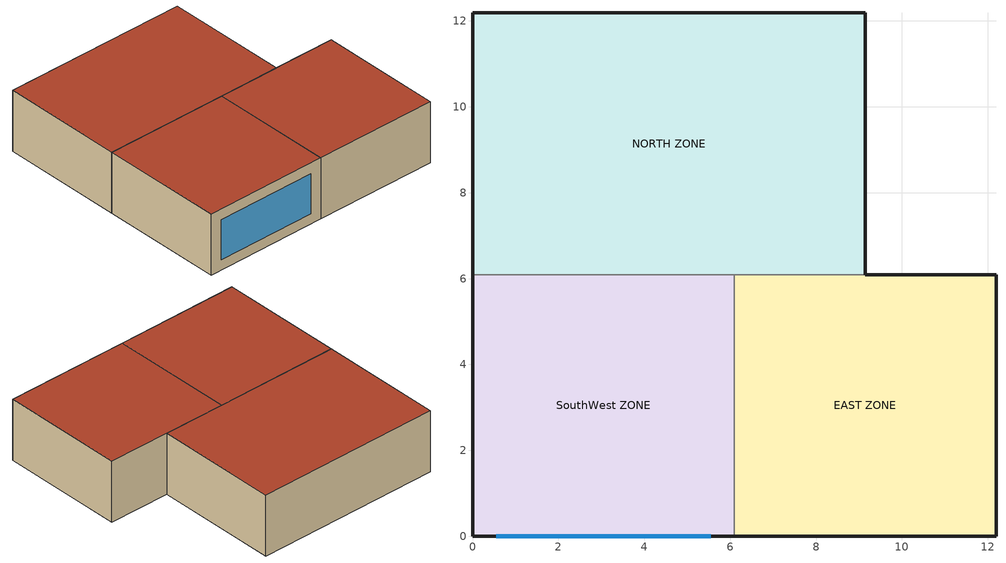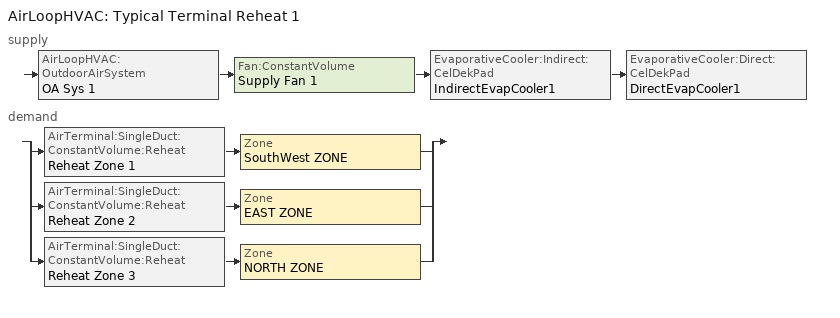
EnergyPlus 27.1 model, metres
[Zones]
SouthWest ZONE
 floor adiabatic (FLOOR SLAB 8 IN): 0,0 0,6.1 6.1,6.1 6.1,0 z0
 wall outside (EXTWALL80): 0,6.1 0,0 6.1,0 z0:3.05
 wall to NORTH ZONE (PARTITION06): 6.1,6.1 0,6.1 z0:3.05
 wall to EAST ZONE (PARTITION06): 6.1,0 6.1,6.1 z0:3.05
 window (WIN-CON-LIGHT): 0.55,0 5.55,0 z0.5:2.5
 roof outside (ROOF34): 0,6.1 0,0 6.1,0 6.1,6.1 z3.05
EAST ZONE
 floor adiabatic (FLOOR SLAB 8 IN): 6.1,0 6.1,6.1 12.19,6.1 12.19,0 z0
 wall outside (EXTWALL80): 6.1,0 12.19,0 12.19,6.1 9.14,6.1 z0:3.05
 wall to NORTH ZONE (PARTITION06): 9.14,6.1 6.1,6.1 z0:3.05
 roof outside (ROOF34): 6.1,6.1 6.1,0 12.19,0 12.19,6.1 z3.05
NORTH ZONE
 floor adiabatic (FLOOR SLAB 8 IN): 0,6.1 0,12.19 9.14,12.19 9.14,6.1 z0
 wall outside (EXTWALL80): 9.14,6.1 9.14,12.19 0,12.19 0,6.1 z0:3.05
 roof outside (ROOF34): 0,12.19 0,6.1 9.14,6.1 9.14,12.19 z3.05
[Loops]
AirLoopHVAC 'Typical Terminal Reheat 1'
 supply: AirLoopHVAC:OutdoorAirSystem 'OA Sys 1' > Fan:ConstantVolume 'Supply Fan 1' > EvaporativeCooler:Indirect:CelDekPad 'IndirectEvapCooler1' > EvaporativeCooler:Direct:CelDekPad 'DirectEvapCooler1'
 demand: split
  | AirTerminal:SingleDuct:ConstantVolume:Reheat 'Reheat Zone 1' > Zone 'SouthWest ZONE'
  | AirTerminal:SingleDuct:ConstantVolume:Reheat 'Reheat Zone 2' > Zone 'EAST ZONE'
  | AirTerminal:SingleDuct:ConstantVolume:Reheat 'Reheat Zone 3' > Zone 'NORTH ZONE'
[Building]
NONE: North Axis {deg}=0; Terrain=Suburbs; Loads Convergence Tolerance Value {W}=0.04; Temperature Convergence Tolerance Value {deltaC}=0.4; Solar Distribution=FullInteriorAndExterior; Maximum Number of Warmup Days=25; Minimum Number of Warmup Days=6
[Site:Location]
PHOENIX_AZ_USA_WMO_722780: Latitude {deg}=33.42; Longitude {deg}=-112.02; Time Zone {hr}=-7; Elevation {m}=339
[SizingPeriod:DesignDay] Month=7; Day of Month=21; Day Type=SummerDesignDay; Daily Dry-Bulb Temperature Range {deltaC}=12.3; Humidity Condition Type=WetBulb; Barometric Pressure {Pa}=97318; Wind Speed {m/s}=4.1; Wind Direction {deg}=270; Rain Indicator=No; Snow Indicator=No; Daylight Saving Time Indicator=No; Solar Model Indicator=ASHRAEClearSky; Sky Clearness=1
Name | Maximum Dry-Bulb Temperature {C} | Wetbulb or DewPoint at Maximum Dry-Bulb {C}
PHOENIX Ann Clg .4% Condns DB=>MWB | 43.4 | 21.1
PHOENIX Ann Clg 1% Condns DB=>MWB | 42.3 | 21
[Site:GroundTemperature:BuildingSurface]
20.03, 20.03, 20.13, 20.3, 20.43, 20.52, 20.62, 20.77, 20.78, 20.55, 20.44, 20.2
[Material] Thermal Absorptance=0.9
Name | Roughness | Thickness {m} | Conductivity {W/m-K} | Density {kg/m3} | Specific Heat {J/kg-K} | Solar Absorptance | Visible Absorptance
A1 - 1 IN STUCCO | Smooth | 0.0253898 | 0.691831 | 1858.142 | 836.8 | 0.92 | 0.92
C4 - 4 IN COMMON BRICK | Rough | 0.101498 | 0.726422 | 1922.216 | 836.8 | 0.76 | 0.76
E1 - 3 / 4 IN PLASTER OR GYP BOARD | Smooth | 0.01905 | 0.726422 | 1601.846 | 836.8 | 0.92 | 0.92
C6 - 8 IN CLAY TILE | Smooth | 0.203302 | 0.570761 | 1121.292 | 836.8 | 0.82 | 0.82
C10 - 8 IN HW CONCRETE | MediumRough | 0.203302 | 1.729577 | 2242.585 | 836.8 | 0.65 | 0.65
E2 - 1 / 2 IN SLAG OR STONE | Rough | 0.0127102 | 1.435549 | 881.0155 | 1673.6 | 0.55 | 0.55
E3 - 3 / 8 IN FELT AND MEMBRANE | Rough | 0.00954024 | 0.190253 | 1121.292 | 1673.6 | 0.75 | 0.75
B5 - 1 IN DENSE INSULATION | VeryRough | 0.0253898 | 0.0432394 | 91.30524 | 836.8 | 0.5 | 0.5
C12 - 2 IN HW CONCRETE | MediumRough | 0.0509016 | 1.729577 | 2242.585 | 836.8 | 0.65 | 0.65
[WindowMaterial:Glazing]
WIN-LAY-GLASS-LIGHT: Optical Data Type=SpectralAverage; Thickness {m}=0.003; Solar Transmittance at Normal Incidence=0.9; Front Side Solar Reflectance at Normal Incidence=0.031; Back Side Solar Reflectance at Normal Incidence=0.031; Visible Transmittance at Normal Incidence=0.9; Front Side Visible Reflectance at Normal Incidence=0.05; Back Side Visible Reflectance at Normal Incidence=0.05; Infrared Transmittance at Normal Incidence=0; Front Side Infrared Hemispherical Emissivity=0.84; Back Side Infrared Hemispherical Emissivity=0.84; Conductivity {W/m-K}=0.9
[Construction]
EXTWALL80: A1 - 1 IN STUCCO, C4 - 4 IN COMMON BRICK, E1 - 3 / 4 IN PLASTER OR GYP BOARD
PARTITION06: E1 - 3 / 4 IN PLASTER OR GYP BOARD, C6 - 8 IN CLAY TILE, E1 - 3 / 4 IN PLASTER OR GYP BOARD
FLOOR SLAB 8 IN: C10 - 8 IN HW CONCRETE
ROOF34: E2 - 1 / 2 IN SLAG OR STONE, E3 - 3 / 8 IN FELT AND MEMBRANE, B5 - 1 IN DENSE INSULATION, C12 - 2 IN HW CONCRETE
WIN-CON-LIGHT: WIN-LAY-GLASS-LIGHT
[Zone] Type=1; Multiplier=1; Ceiling Height {m}=Autocalculate; Volume {m3}=Autocalculate
SouthWest ZONE; EAST ZONE; NORTH ZONE
[People] Number of People Schedule=BLDG Sch   1; Number of People Calculation Method=People; Fraction Radiant=0.3; Activity Level Schedule=Activity Sch; Carbon Dioxide Generation Rate {m3/s-W}=3.82e-08; Mean Radiant Temperature Calculation Type=EnclosureAveraged; Work Efficiency Schedule=Work Eff Sch; Clothing Insulation Calculation Method=ClothingInsulationSchedule; Clothing Insulation Schedule=Clothing Sch; Air Velocity Schedule=Air Velo Sch; Thermal Comfort Model 1 Type=Fanger
Name | Zone or ZoneList or Space or SpaceList | Number of People
SouthWest ZONE | SouthWest ZONE | 3
EAST ZONE | EAST ZONE | 3
NORTH ZONE | NORTH ZONE | 4
[Lights] Schedule=BLDG Sch   3; Design Level Calculation Method=LightingLevel; Return Air Fraction=0; Fraction Radiant=0.2; Fraction Visible=0.2; Fraction Replaceable=0
Name | Zone or ZoneList or Space or SpaceList | Lighting Level {W}
EAST ZONE Lights 1 | EAST ZONE | 1464.375
NORTH ZONE Lights 1 | NORTH ZONE | 878.6252
[ElectricEquipment] Schedule=BLDG Sch   2; Design Level Calculation Method=EquipmentLevel; Fraction Latent=0; Fraction Radiant=0.3; Fraction Lost=0
Name | Zone or ZoneList or Space or SpaceList | Design Level {W}
SouthWest ZONE ElecEq 1 | SouthWest ZONE | 2928.751
EAST ZONE ElecEq 1 | EAST ZONE | 1464.375
NORTH ZONE ElecEq 1 | NORTH ZONE | 2928.751
[AirLoopHVAC]
Typical Terminal Reheat 1: Design Supply Air Flow Rate {m3/s}=1.3
[AvailabilityManager:Scheduled]
Reheat System 1 Avail: Schedule=FanAndCoilAvailSched
[SetpointManager:Scheduled] Control Variable=Temperature
Name | Schedule | Setpoint Node or NodeList
Supply Air Temp Manager | Seasonal Reset Supply Air Temp Sch | Supply Air Temp Nodes
Mixed Air Temp Manager | Seasonal Reset Mixed Air Temp Sch | Mixed Air Nodes
[Controller:OutdoorAir]
OA Controller 1: Minimum Outdoor Air Flow Rate {m3/s}=1.3; Maximum Outdoor Air Flow Rate {m3/s}=1.3; Economizer Control Type=FixedDryBulb; Economizer Control Action Type=ModulateFlow; Economizer Maximum Limit Dry-Bulb Temperature {C}=19; Economizer Minimum Limit Dry-Bulb Temperature {C}=4; Lockout Type=NoLockout; Minimum Limit Type=FixedMinimum
[Zone equipment]
SouthWest ZONE: Reheat Zone 1
EAST ZONE: Reheat Zone 2
NORTH ZONE: Reheat Zone 3
[AirTerminal:SingleDuct:ConstantVolume:Reheat] Availability Schedule=FanAndCoilAvailSched; Maximum Hot Water or Steam Flow Rate {m3/s}=0; Minimum Hot Water or Steam Flow Rate {m3/s}=0; Convergence Tolerance=0.001
Name | Maximum Air Flow Rate {m3/s} | Reheat Coil
Reheat Zone 1 | 0.47 | Reheat Coil Zone 1
Reheat Zone 2 | 0.36 | Reheat Coil Zone 2
Reheat Zone 3 | 0.47 | Reheat Coil Zone 3
[ZoneControl:Thermostat] Control Type Schedule=Zone Control Type Sched; Control 1=Heating Setpoint with SB; Control 2=Cooling Setpoint with SB
Name | Zone or ZoneList
Zone 1 Thermostat | SouthWest ZONE
Zone 2 Thermostat | EAST ZONE
Zone 3 Thermostat | NORTH ZONE
[ThermostatSetpoint:SingleHeating]
Heating Setpoint with SB: Setpoint Temperature Schedule=Heating Setpoints
[ThermostatSetpoint:SingleCooling]
Cooling Setpoint with SB: Setpoint Temperature Schedule=Cooling Setpoints
[Coil:Heating:Electric]
Reheat Coil Zone 2: Availability Schedule=FanAndCoilAvailSched; Efficiency=1; Nominal Capacity {W}=5000
[Coil:Heating:Fuel] Availability Schedule=FanAndCoilAvailSched; Fuel Type=NaturalGas; Burner Efficiency=0.8
Name | Nominal Capacity {W}
Reheat Coil Zone 1 | 6000
Reheat Coil Zone 3 | 8000
[Fan:ConstantVolume]
Supply Fan 1: Availability Schedule=FanAndCoilAvailSched; Fan Total Efficiency=0.7; Pressure Rise {Pa}=600; Maximum Flow Rate {m3/s}=1.3; Motor Efficiency=0.9; Motor In Airstream Fraction=1
[EvaporativeCooler:Direct:CelDekPad]
DirectEvapCooler1: Availability Schedule=FanAndCoilAvailSched; Direct Pad Area {m2}=0.6; Direct Pad Depth {m}=0.2; Recirculating Water Pump Power Consumption {W}=225; Control Type=Constant
[EvaporativeCooler:Indirect:CelDekPad]
IndirectEvapCooler1: Availability Schedule=FanAndCoilAvailSched; Direct Pad Area {m2}=0.6; Direct Pad Depth {m}=0.2; Recirculating Water Pump Power Consumption {W}=225; Secondary Air Fan Flow Rate {m3/s}=1; Secondary Air Fan Total Efficiency=0.7; Secondary Air Fan Delta Pressure {Pa}=200; Indirect Heat Exchanger Effectiveness=0.67; Control Type=Constant
[Schedule:Compact]
ACTIVITY SCH: Through: 12/31, For: AllDays, Until: 24:00, 131.8
WORK EFF SCH: Through: 12/31, For: AllDays, Until: 24:00, 0
CLOTHING SCH: Through: 12/31, For: AllDays, Until: 24:00, 1
AIR VELO SCH: Through: 12/31, For: AllDays, Until: 24:00, 0.14
BLDG SCH   1: Through: 12/31, For: Weekdays, Until: 6:00, 0, Until: 7:00, 0.1, Until: 8:00, 0.5, Until: 12:00, 1, Until: 13:00, 0.5, Until: 16:00, 1, Until: 17:00, 0.5, Until: 18:00, 0.1, Until: 24:00, 0, For: Weekends Holiday, Until: 24:00, 0, For: SummerDesignDay, Until: 6:00, 0, Until: 7:00, 0.1, Until: 8:00, 0.5, Until: 12:00, 1, Until: 13:00, 0.5, Until: 16:00, 1, Until: 17:00, 0.5, Until: 18:00, 0.1, Until: 24:00, 0, For: WinterDesignDay CustomDay1 CustomDay2, Until: 24:00, 0
BLDG SCH   2: Through: 12/31, For: Weekdays, Until: 8:00, 0, Until: 18:00, 1, Until: 24:00, 0, For: Weekends Holiday, Until: 24:00, 0, For: SummerDesignDay, Until: 8:00, 0, Until: 18:00, 1, Until: 24:00, 0, For: WinterDesignDay CustomDay1 CustomDay2, Until: 24:00, 0
BLDG SCH   3: Through: 12/31, For: Weekdays, Until: 6:00, 0.05, Until: 7:00, 0.2, Until: 17:00, 1, Until: 18:00, 0.5, Until: 24:00, 0.05, For: Weekends Holiday, Until: 24:00, 0.05, For: SummerDesignDay, Until: 6:00, 0.05, Until: 7:00, 0.2, Until: 17:00, 1, Until: 18:00, 0.5, Until: 24:00, 0.05, For: WinterDesignDay CustomDay1 CustomDay2, Until: 24:00, 0.05
SEASONAL RESET SUPPLY AIR TEMP SCH: Through: 3/31, For: AllDays, Until: 24:00, 16, Through: 9/30, For: AllDays, Until: 24:00, 13, Through: 12/31, For: AllDays, Until: 24:00, 16
SEASONAL RESET MIXED AIR TEMP SCH: Through: 3/31, For: AllDays, Until: 24:00, 14, Through: 9/30, For: AllDays, Until: 24:00, 11, Through: 12/31, For: AllDays, Until: 24:00, 14
FANANDCOILAVAILSCHED: Through: 3/31, For: AllDays, Until: 24:00, 1, Through: 9/30, For: Weekdays, Until: 7:00, 0, Until: 17:00, 1, Until: 24:00, 0, For: Weekends Holiday, Until: 24:00, 0, For: SummerDesignDay WinterDesignDay, Until: 7:00, 0, Until: 17:00, 1, Until: 24:00, 0, For: CustomDay1 CustomDay2, Until: 24:00, 0, Through: 12/31, For: AllDays, Until: 24:00, 1
HEATING SETPOINTS: Through: 12/31, For: AllDays, Until: 7:00, 15, Until: 17:00, 20, Until: 24:00, 15
COOLING SETPOINTS: Through: 12/31, For: AllDays, Until: 7:00, 30, Until: 17:00, 24, Until: 24:00, 30
ZONE CONTROL TYPE SCHED: Through: 3/31, For: AllDays, Until: 24:00, 1, Through: 9/30, For: AllDays, Until: 24:00, 2, Through: 12/31, For: AllDays, Until: 24:00, 1
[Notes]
TRHEvapCoolerOAStaged.idf
Basic file description:  1 story building divided into 3 interior conditioned zones. Roof with no plenum.
No ground contact with floor. Outdoor air is modulated based on occupancy and floor area.
Highlights:              This file does the basic of a Staged Evaporative Cooler with Outside Air
Simulation Location/Run: CHICAGO_IL_USA TMY2-94846, 2 design days, 2 run periods,
Run Control executes the design days only.
Location:                PHOENIX_AZ_USA_WMO_722780
Design Days:             PHOENIX_AZ_USA Annual Cooling (DB=>MWB) .4%, MaxDB=43.4°C MWB=21.1°C
PHOENIX_AZ_USA Annual Cooling (DB=>MWB) 1%, MaxDB=42.3°C MWB=21°C
Run Period (Weather File): Summer 7/7, PHOENIX_AZ_USA_WMO_722780
Run Control:             No zone or system sizing, design day simulation.
Building: Single floor rectangular L-shaped building 40 ft south wall, 40 ft west wall, zone height 10 feet.
There is a single window in SouthWest zones south wall. The walls are 1 in stucco over 4 in common brick
and gypboard. The roof is a built up roof with 1/2 in stone over 3/8 in felt over 1 in dense insulation
supported by 2 in heavy weight concrete. The window is single pane 3mm clear.
The window to wall ratio is approximately 0.07.
The building is oriented due north.
Floor Area:        130.1 m2 (1403 ft2)
Number of Stories: 1
Zone Description Details:
|     SouthWest      |         East           |    window = *
Internal gains description:     ZONE SouthWest - lighting is 0 watts, equip is 2928.751 watts, 3 occupants
Internal gains description:     ZONE North     - lighting is 878.6252 watts, equip is 2928.751 watts, 4 occupants
Internal gains description:     ZONE East      - lighting is 1464.375 watts, equip is 1464.375 watts, 3 occupants
Interzone Surfaces:             3 interzone surfaces (see diagram)
Internal Mass:                  None
Detached Shading:               None
Daylight:                       None
Natural Ventilation:            None
Compact Schedules:              Yes
Solair Distribution:            FullInteriorAndExterior
HVAC:                           3 zone terminal reheat system using single constant volume air loop. The air is cooled by
a staged evaporative cooler, EvapCooler:InDirect:CelDekPad and then EvapCooler:Direct:CelDekPad.
Then the air can be reheated by either a gas or electric heating coil.  The system uses the
typical reheat coil but also has a staged evaporative cooler running at FULL capability
when it is opeating.  The stages are
scheduled to run during the day in the summer and would be off during the winter.
the dry indirect hooked directly into a direct evap cooler.  There is a mixed air box that provides
100% outside air constantly.  Reheat coil on all year.
System configuration is very basic--air loop has a fan and evap cooler, each zone leg has
nothing more than a reheat coil.
Zonal Equipment:                AirTerminal:SingleDuct:ConstantVolume:Reheat
Central Air Handling Equipment: Yes
System Equipment Autosize:      No
Purchased Cooling:              No
Purchased Heating:              No
Purchased Chilled Water:        No
Purchased Hot Water:            NO
Coils:                          Coil:Heating:Fuel, Coil:Heating:Electric
Pumps:                          None
Boilers:                        None
Towers:                         None
Standard Reports:               None
Timestep or Hourly Variables:   Timestep
Time bins Report:               None
HTML Report:                    None
Environmental Emissions:        None
Utility Tariffs:                None
